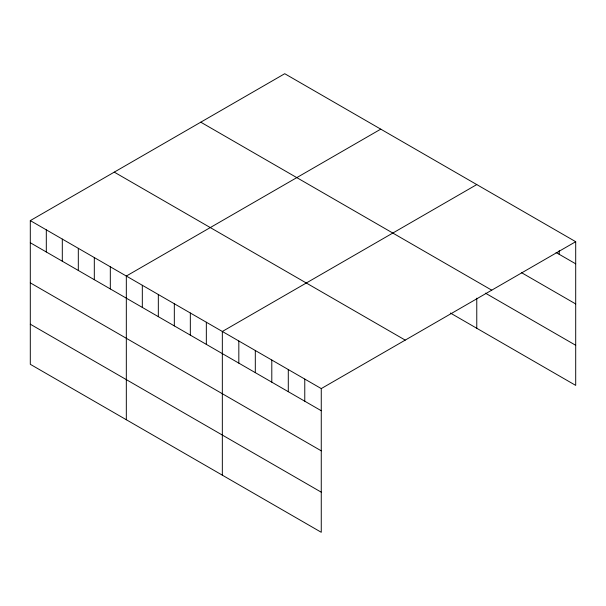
<?xml version="1.0" encoding="UTF-8"?>
<svg xmlns="http://www.w3.org/2000/svg" width="606" height="606" viewBox="0 0 606 606"><rect width="100%" height="100%" fill="white"/><g stroke="black" fill="none" stroke-linecap="round" stroke-linejoin="round"><path stroke-width="0.91" d="M30.3 220.607L321.263 388.59L321.263 532.288L30.3 364.304L30.3 220.607L284.737 73.712L575.7 241.696L575.7 385.393L450.372 313.029M380.757 129.146L126.321 276.041L126.321 419.738M476.77 184.58L222.334 331.482L222.334 475.172M321.263 388.59L575.7 241.696M556.073 252.497L575.7 263.83M521.524 272.67L575.7 303.947M200.775 122.185L491.739 290.168M485.406 293.145L575.7 345.276M114.261 172.134L405.225 340.117M30.3 242.741L321.263 410.732M30.3 282.858L321.263 450.841M30.3 324.187L321.263 492.178M559.209 250.626L559.209 254.315M476.77 298.19L476.77 328.278M304.773 379.076L304.773 401.21M288.289 369.554L288.289 391.688M271.799 360.032L271.799 382.174M255.308 350.518L255.308 372.652M238.825 340.996L238.825 363.13M206.335 322.24L206.335 344.375M190.329 312.999L190.329 335.133M174.323 303.757L174.323 325.899M158.325 294.524L158.325 316.658M142.319 285.282L142.319 307.416M110.315 266.807L110.315 288.941M94.309 257.565L94.309 279.699M78.31 248.324L78.31 270.465M62.304 239.09L62.304 261.224M46.306 229.848L46.306 251.982"/></g></svg>
